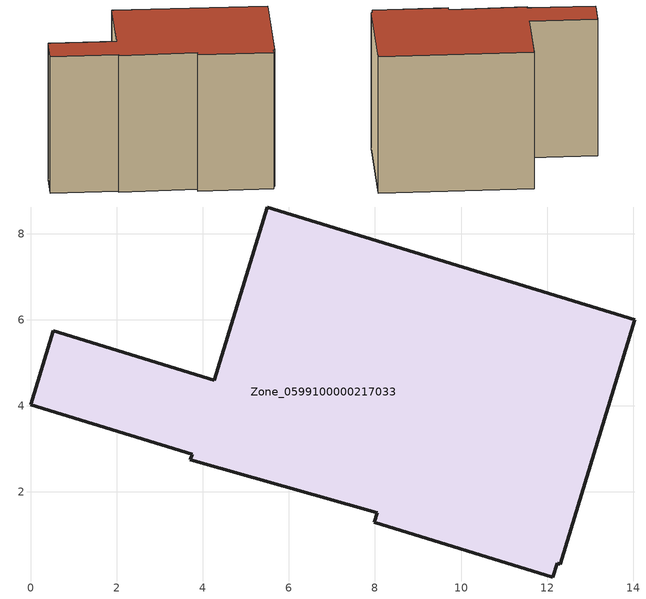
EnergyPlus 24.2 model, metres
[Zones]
Zone_0599100000217033
 floor ground (C_G): 3.71,2.75 3.75,2.87 0,4.03 0.53,5.75 4.27,4.6 5.5,8.62 14.04,6 12.31,0.32 12.23,0.34 12.13,0.02 7.98,1.3 8.05,1.52 z0
 wall outside (C_F): 3.75,2.87 3.71,2.75 8.05,1.52 7.98,1.3 12.13,0.02 12.23,0.34 12.31,0.32 14.04,6 5.5,8.62 4.27,4.6 0.53,5.75 0,4.03 3.75,2.87 z0:8.62
 roof outside (C_R): 12.23,0.34 12.31,0.32 14.04,6 5.5,8.62 4.27,4.6 0.53,5.75 0,4.03 3.75,2.87 3.71,2.75 8.05,1.52 7.98,1.3 12.13,0.02 z8.62
[BUILDING]
Pand.0599100000217033: North Axis=0; Terrain=City; Loads Convergence Tolerance Value=0.04; Temperature Convergence Tolerance Value=0.4; Solar Distribution=FullExterior; Maximum Number of Warmup Days=25; Minimum Number of Warmup Days=1
[Site:Location]
Rotterdam.The.Hague.AP_ZH_NLD Design_Conditions: Latitude=51.96; Longitude=4.45; Time Zone=1; Elevation=-4.5
[SITE:GROUNDTEMPERATURE:BUILDINGSURFACE]
18, 18, 18, 18, 18, 18, 18, 18, 18, 18, 18, 18
[MATERIAL] Thermal Absorptance=0.9; Solar Absorptance=0.7; Visible Absorptance=0.7
Name | Roughness | Thickness | Conductivity | Density | Specific Heat
G.TC.1975-1991 | MediumSmooth | 0.15 | 0.288461 | 540 | 1210
F.TC.1975-1991 | Rough | 0.3 | 0.230769 | 1920 | 840
R.TC.1975-1991 | MediumRough | 0.2 | 0.153846 | 1500 | 1000
[CONSTRUCTION]
C_G: G.TC.1975-1991
C_F: F.TC.1975-1991
C_R: R.TC.1975-1991
[ZONE]
Zone_0599100000217033: Type=1; Multiplier=1; Ceiling Height=Autocalculate; Volume=Autocalculate; Floor Area=autocalculate; Part of Total Floor Area=Yes
[ZONEINFILTRATION:DESIGNFLOWRATE]
Infil_Zone_0599100000217033: Zone or ZoneList or Space or SpaceList=Zone_0599100000217033; Schedule=AlwaysOn; Design Flow Rate Calculation Method=Flow/Area; Flow Rate per Floor Area=0.003; Constant Term Coefficient=1; Temperature Term Coefficient=0; Velocity Term Coefficient=0; Velocity Squared Term Coefficient=0
[HVACTEMPLATE:ZONE:IDEALLOADSAIRSYSTEM]
Zone_0599100000217033: Maximum Heating Supply Air Temperature=50; Minimum Cooling Supply Air Temperature=13; Maximum Heating Supply Air Humidity Ratio=0.0156; Minimum Cooling Supply Air Humidity Ratio=0.0077; Heating Limit=NoLimit; Cooling Limit=NoLimit; Dehumidification Control Type=ConstantSensibleHeatRatio; Cooling Sensible Heat Ratio=0.7; Dehumidification Setpoint=60; Humidification Control Type=None; Humidification Setpoint=30; Outdoor Air Method=None; Outdoor Air Flow Rate per Person=0.00944; Outdoor Air Flow Rate per Zone Floor Area=0; Outdoor Air Flow Rate per Zone=0; Demand Controlled Ventilation Type=None; Outdoor Air Economizer Type=NoEconomizer; Heat Recovery Type=None; Sensible Heat Recovery Effectiveness=0.7; Latent Heat Recovery Effectiveness=0.65
[ZONECONTROL:THERMOSTAT]
ThermostatControl_Zone_0599100000217033: Zone or ZoneList=Zone_0599100000217033; Control Type Schedule=DualSetpointControlType; Control 1=Thermostat_Zone_0599100000217033; Temperature Difference Between Cutout And Setpoint=0
[THERMOSTATSETPOINT:DUALSETPOINT]
Thermostat_Zone_0599100000217033: Heating Setpoint Temperature Schedule=HeatingSetpoint_Zone_0599100000217033; Cooling Setpoint Temperature Schedule=CoolingSetpoint_Zone_0599100000217033
[SCHEDULE:COMPACT]
HeatingSetpoint_Zone_0599100000217033: Through: 12/31, For: AllDays, Until: 24:00, 21
CoolingSetpoint_Zone_0599100000217033: Through: 12/31, For: AllDays, Until: 24:00, 24
DualSetpointControlType: Through: 12/31, For: AllDays, Until: 24:00, 4
AlwaysOn: Through: 12/31, For: AllDays, Until: 24:00, 1
